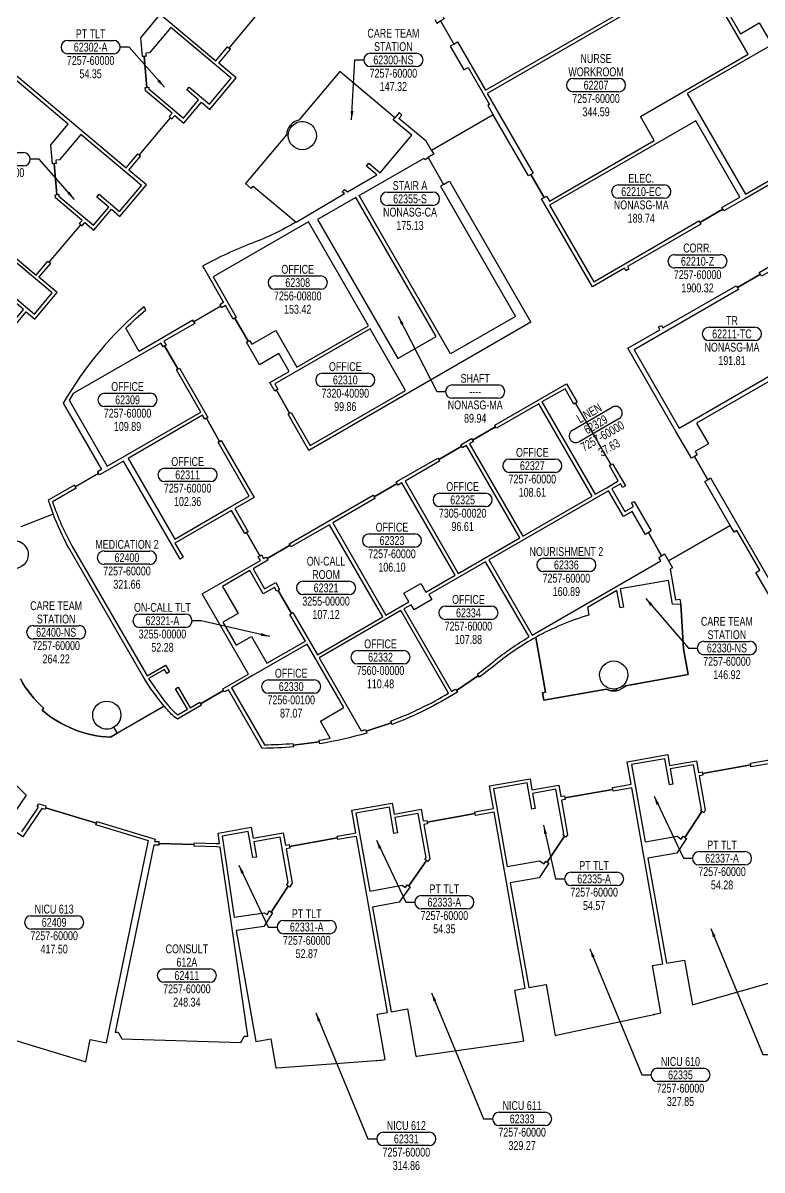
# Model space of a CAD drawing. Extents: x -1905 to 1744, y 4774 to 7421.
# Drawn here: x -1301 to -302, y 4774 to 6325 of the extents above; entities that cross this region are included whole.
import ezdxf
from ezdxf.enums import TextEntityAlignment as Align

# ---------------------------------------------------------------- set-up
doc = ezdxf.new("R2010")
doc.units = 0
doc.header["$LTSCALE"] = 48
doc.header["$MEASUREMENT"] = 0
doc.layers.get('0').update_dxf_attribs({"linetype": 'CONTINUOUS'})
for name, color, linetype in [('AREA', 3, 'CONTINUOUS'), ('AREA2', 1, 'CONTINUOUS'), ('COSTC', 6, 'CONTINUOUS'), ('PLINE2', 5, 'CONTINUOUS'), ('ROOMNA', 4, 'CONTINUOUS'), ('ROOMNO', 4, 'CONTINUOUS'), ('ROOMOV', 4, 'CONTINUOUS')]:
    doc.layers.add(name, color=color, linetype=linetype)
doc.dimstyles.get("Standard").update_dxf_attribs({"dimtxt": 0.18, "dimasz": 12, "dimexe": 0.18, "dimexo": 0.0625, "dimgap": 0.09, "dimtad": 0, "dimtih": 1, "dimtoh": 1, "dimdec": 4, "dimzin": 0, "dimtxsty": 'STANDARD', "dimcen": 0.09, "dimazin": 3, "dimtfac": 1, "dimtdec": 4, "dimtofl": 0, "dimtmove": 0, "dimatfit": 3, "dimtolj": 1, "dimtzin": 0})

# ---------------------------------------------------------------- blocks, each defined once
blk = doc.blocks.new('ROOM')
at = {"layer": 'ROOMOV'}
for p, q in [((-31, 9), (31, 9)), ((31, -9), (-31, -9))]:
    blk.add_line(p, q, dxfattribs=at)
for centre, start, end in [((-31, 0), 90, 270), ((31, 0), 270, 90)]:
    blk.add_arc(centre, 9.04, start, end, dxfattribs=at)
at = {"width": 0.75, "flags": 1}
for tag, p in [('FLTYPE', (-60, -48)), ('FLFIN', (-60, -36)), ('USER1', (60, -48)), ('ICRA', (60, -36)), ('FLCOND', (-60, -60)), ('USER2', (60, -60)), ('WLFIN', (-60, -72)), ('SITE', (-24, -72)), ('UCODE', (24, -72)), ('USER3', (60, -72)), ('WLCOND', (-60, -96)), ('WLTYPE', (-60, -84)), ('BLDG', (-24, -84)), ('FLR', (-24, -96)), ('UDESC', (24, -84)), ('FCODE', (24, -96)), ('USER4', (60, -84)), ('USER5', (60, -96)), ('CLFIN', (-60, -108)), ('COSTCD', (-24, -108)), ('FDESC', (24, -108)), ('USER6', (60, -108)), ('CLTYPE', (-60, -120)), ('DEPTD', (-24, -120)), ('DIVISION', (24, -120)), ('USER7', (60, -120)), ('CLCOND', (-60, -132)), ('RDES', (-24, -132)), ('CONTACT', (24, -132)), ('USER8', (60, -132)), ('CLHT', (-60, -144)), ('BASE', (-60, -156)), ('CHDATE', (-24, -144)), ('CBACK', (-24, -156)), ('PRCONTACT', (24, -156)), ('OCCUP', (24, -144)), ('BLOCK2', (60, -156)), ('BLOCK', (60, -144))]:
    blk.add_attdef(tag, text='', height=6, dxfattribs=at).set_placement(p, align=Align.MIDDLE_CENTER)
at = {"layer": 'AREA', "width": 0.75}
blk.add_attdef('AREA', text='', height=12, dxfattribs=at).set_placement((0, -36), align=Align.MIDDLE_CENTER)
at = {"layer": 'AREA2', "width": 0.75}
blk.add_attdef('AREA2', text='', height=12, dxfattribs=at).set_placement((0, -36), align=Align.MIDDLE_CENTER)
at = {"layer": 'COSTC', "width": 0.75}
blk.add_attdef('COSTC', text='', height=12, dxfattribs=at).set_placement((0, -18), align=Align.MIDDLE_CENTER)
at = {"layer": 'ROOMNA', "width": 0.75}
for tag, p in [('RMNAA', (0, 54)), ('RMNAB', (0, 36)), ('RMNAC', (0, 18))]:
    blk.add_attdef(tag, text='', height=12, dxfattribs=at).set_placement(p, align=Align.MIDDLE_CENTER)
at = {"layer": 'ROOMNO', "width": 0.75}
blk.add_attdef('RMNU', text='', height=12, dxfattribs=at).set_placement((0, 0), align=Align.MIDDLE_CENTER)

msp = doc.modelspace()

# ---------------------------------------------------------------- linework, layer by layer
at = {"layer": 'PLINE2', "color": 6}
for points in [[(-117.5, 6588.5), (-303.7, 6481), (-287.2, 6452.4), (-381.6, 6397.9), (-330.9, 6310.1), (-305.6, 6324.8), (-290.9, 6299.4)], [(-1225, 6428.9), (-1039.9, 6273.6), (-1024.1, 6292.4), (-1022.2, 6290.8), (-979.8, 6341.4)], [(-1322.8, 5902.3), (-1296.2, 5934.1), (-1284.7, 5924.5), (-1254.6, 5960.3), (-1279.1, 5980.9), (-1263.3, 5999.7), (-1265.2, 6001.3), (-1222.7, 6051.8), (-1220.9, 6050.3), (-1217.1, 6054.8), (-1204.8, 6044.5), (-1181.1, 6072.8), (-1169.6, 6063.1), (-1169.6, 6063.1), (-1133.9, 6105.7), (-1157.6, 6125.7), (-1141.8, 6144.5), (-1143.7, 6146.1), (-1101.2, 6196.6), (-1099.4, 6195.1), (-1095.6, 6199.6), (-1083.3, 6189.3), (-1059.6, 6217.5), (-1048.1, 6207.9), (-1012.4, 6250.5), (-1036.1, 6270.4), (-1020.3, 6289.3), (-1022.2, 6290.8), (-979.8, 6341.4)], [(-1390.9, 6339.7), (-1337.4, 6294.9), (-1346.5, 6284.1), (-1161.4, 6128.8), (-1145.5, 6147.6), (-1143.7, 6146.1), (-1101.2, 6196.6), (-1103.1, 6198.2), (-1099.3, 6202.7), (-1135.3, 6232.9), (-1135.7, 6237.3), (-1133.3, 6237.5), (-1137, 6279.3), (-1139.4, 6279.1), (-1141.6, 6304.5), (-1118, 6332.8)], [(-172.2, 6175.4), (-325.3, 6087), (-353.5, 6070.8), (-354.7, 6072.9), (-385.9, 6054.9), (-384.7, 6052.8), (-483.7, 5995.6), (-481.7, 5992.1), (-483.8, 5990.9), (-485.9, 5989.7), (-487.9, 5993.2), (-531.2, 5968.2), (-599.7, 6086.8), (-596.4, 6088.7), (-614.4, 6119.9), (-617.7, 6118), (-665.3, 6200.5), (-748.4, 6152.5), (-745.4, 6147.3), (-748.9, 6145.3), (-753.2, 6142.8), (-732.2, 6106.4), (-727.9, 6108.9), (-724.4, 6110.9), (-614.3, 5920.2), (-914.2, 5747), (-942.4, 5796), (-940.3, 5797.2), (-958.3, 5828.4), (-960.4, 5827.2), (-967.1, 5838.6), (-941.1, 5853.6), (-955, 5877.8), (-981, 5862.8), (-998.6, 5893.3), (-996.5, 5894.5), (-1014.5, 5925.7), (-1016.6, 5924.5), (-1027.1, 5942.6), (-1032.3, 5939.6), (-1033.5, 5941.7), (-1069.8, 5920.7), (-1068.6, 5918.6), (-1110.2, 5894.6), (-1107.2, 5889.4), (-1109.3, 5888.1), (-1091.3, 5857), (-1089.2, 5858.2), (-1050.8, 5791.6), (-1052.9, 5790.4), (-1034.9, 5759.2), (-1032.8, 5760.4), (-988.3, 5683.5), (-1014.5, 5668.3), (-996.5, 5637.1), (-998.7, 5635.9), (-980.7, 5604.7), (-978.5, 5606), (-975.5, 5600.8), (-972.1, 5602.8), (-970.9, 5600.7), (-939.7, 5618.7), (-940.9, 5620.8), (-827.4, 5686.3), (-826.2, 5684.2), (-795, 5702.2), (-796.2, 5704.3), (-740.1, 5736.7), (-738.8, 5734.6), (-707.7, 5752.6), (-708.9, 5754.7), (-694.3, 5763.2), (-693.1, 5761), (-661.9, 5779), (-663.1, 5781.2), (-566.3, 5837), (-551.9, 5812), (-554, 5810.8), (-506, 5727.7), (-503.9, 5728.9), (-486.6, 5698.9), (-490.3, 5696.8), (-493.1, 5701.8), (-505, 5694.9), (-487.3, 5664.2), (-475.4, 5671.1), (-478.3, 5676), (-474.6, 5678.1), (-451.5, 5638.2), (-455.5, 5635.9), (-437.5, 5604.7), (-433.5, 5607), (-428.1, 5597.7), (-345, 5645.7), (-379.3, 5705.1), (-375.3, 5707.4), (-393.3, 5738.6), (-397.3, 5736.3), (-402.3, 5745), (-418.3, 5772.7), (-483.2, 5885), (-439.9, 5910), (-441.9, 5913.5), (-439.8, 5914.7), (-439.8, 5914.7), (-437.7, 5915.9), (-435.7, 5912.5), (-336.7, 5969.6), (-335.1, 5967), (-304, 5985), (-305.5, 5987.6), (-277.3, 6003.9)], [(-1302.1, 5231.6), (-1279.9, 5264.6), (-1281.6, 5265.8), (-1279.2, 5269.3), (-1269.7, 5266.4), (-1270.4, 5264.1), (-1201.5, 5243.2), (-1200.8, 5245.5), (-1160.6, 5233.4), (-1160.6, 5233.4), (-1122.1, 5221.7), (-1122.8, 5218.3), (-1117.1, 5218.2), (-1117.2, 5215.7), (-1069.2, 5214.3), (-1069.1, 5216.7), (-1039.1, 5215.8), (-1039.1, 5215.8), (-1034.9, 5215.7), (-1036.9, 5229.8), (-992.2, 5237.7), (-989.6, 5222.9), (-949, 5230.1), (-946, 5213.3), (-941.1, 5214.2), (-940.7, 5211.8), (-875.7, 5223.3), (-876.1, 5225.7), (-860.3, 5228.5), (-851, 5230.1), (-856.4, 5260.6), (-801.6, 5270.3), (-799, 5255.5), (-762.7, 5261.9), (-759.9, 5246.2), (-754.9, 5247), (-754.5, 5244.6), (-689.5, 5256.1), (-689.9, 5258.5), (-664.8, 5262.9), (-670.2, 5293.5), (-615.4, 5303.1), (-612.8, 5288.3), (-576.5, 5294.7), (-573.7, 5279), (-568.8, 5279.9), (-568.4, 5277.5), (-503.4, 5288.9), (-503.8, 5291.3), (-488, 5294.1), (-478.7, 5295.8), (-484.1, 5326.3), (-429.3, 5335.9), (-426.7, 5321.2), (-390.4, 5327.6), (-387.6, 5311.8), (-382.6, 5312.7), (-382.2, 5310.3), (-317.2, 5321.8), (-317.6, 5324.2), (-291.6, 5328.7)], [(-1311.3, 5296.1), (-1296.6, 5281.1), (-1321.3, 5244.6)], [(-1360, 4964.3), (-1217, 4920.9), (-1216, 4920.7), (-1209.8, 4950.8), (-1187.8, 4946.2), (-1132, 5215.2), (-1132, 5215.2), (-1131.2, 5219.3), (-1162, 5228.7), (-1202.2, 5240.9), (-1201.5, 5243.2), (-1270.4, 5264.1), (-1271.1, 5261.8), (-1275.1, 5263), (-1300.8, 5224.9), (-1324, 5240.5)]]:
    msp.add_lwpolyline(points, dxfattribs=at)
for points in [[(-462.6, 6528.6), (-481.4, 6517.7), (-488.9, 6530.9), (-493.3, 6528.4), (-494.5, 6530.5), (-525.7, 6512.5), (-524.4, 6510.4), (-579.7, 6478.5, 0.002672), (-584.1, 6475.9), (-566.9, 6446.1), (-595.6, 6429.5), (-612.1, 6458, 0.091968), (-734.3, 6335.2), (-731.5, 6330.2), (-736.4, 6327.4), (-718.4, 6296.2), (-713.5, 6299), (-675.8, 6233.7), (-388.2, 6399.7)], [(-1239.5, 6188), (-1349.6, 6280.4), (-1365, 6262), (-1387.5, 6280.9), (-1387.5, 6280.8), (-1418.4, 6306.8), (-1419.2, 6305.8), (-1502.8, 6199, 0.000835), (-1508.3, 6191.5), (-1458.9, 6150.1), (-1467.9, 6139.3), (-1282.9, 5984), (-1267, 6002.8), (-1265.2, 6001.3), (-1222.7, 6051.8), (-1224.6, 6053.4), (-1220.8, 6057.9), (-1256.8, 6088.2), (-1257.2, 6092.5), (-1254.8, 6092.7), (-1258.5, 6134.5), (-1260.9, 6134.3), (-1263.1, 6159.8)], [(-800.3, 6193.7), (-798, 6196.6), (-872.5, 6259.2), (-927.7, 6193.4, 0.160255), (-939.3, 6186.6), (-937.4, 6185, -0.692109), (-904.2, 6172.4, -1), (-942.2, 6172.4, -0.181957), (-937.4, 6185), (-939.3, 6186.6, 0.171122), (-944.6, 6173.3), (-999.8, 6107.5), (-992.1, 6101.1), (-989.6, 6104.2), (-931.7, 6055.6), (-866.3, 6094), (-869.3, 6096.6), (-866.2, 6099.5), (-862.3, 6096.3), (-822.4, 6119.3), (-836.6, 6131.2), (-833.5, 6135), (-817.9, 6121.9), (-775.1, 6172.9)], [(-1093.4, 5855.7), (-1091.3, 5857), (-1109.3, 5888.1), (-1111.4, 5886.9), (-1114.4, 5892.1), (-1232.9, 5823.7, 0.005194), (-1238.3, 5814.9), (-1186.8, 5725.6), (-1060.4, 5798.6)], [(-198.4, 5857.5), (-246.9, 5829.5), (-262.9, 5857.2), (-390.2, 5783.7), (-374.2, 5756), (-392, 5745.7), (-389.3, 5740.9), (-393.3, 5738.6), (-375.3, 5707.4), (-371.3, 5709.7), (-265.1, 5525.7, 0.066204), (-108.9, 5562.4), (-127.9, 5595.4), (-67.3, 5630.4)], [(-979.8, 5598.3), (-982.8, 5603.5), (-980.7, 5604.7), (-998.7, 5635.9), (-1000.8, 5634.7), (-1018.8, 5665.9), (-1095.3, 5621.7), (-1084.3, 5602.6), (-1088.5, 5600.2), (-1165, 5732.6), (-1197.5, 5713.8), (-1198.8, 5715.9), (-1229.9, 5697.9), (-1228.7, 5695.8), (-1260.8, 5677.3, 0.042074), (-1234.5, 5617.8), (-1133.1, 5442.2), (-1133.1, 5442.2), (-1108, 5456.7), (-1102.9, 5447.8), (-1106.5, 5445.6), (-1109.6, 5450.9), (-1130.9, 5438.6, 0.046713), (-1096.9, 5394, 0.009371), (-1091.6, 5389.6), (-1078.5, 5397.1), (-1094.5, 5424.9), (-1090.9, 5427), (-1074.8, 5399.2), (-1061.8, 5406.7), (-1060.6, 5404.6), (-1029.5, 5422.6), (-1030.7, 5424.7), (-996, 5444.7), (-1058.5, 5552.9)], [(-675.4, 5596.5), (-752, 5552.3), (-748, 5545.4), (-772.2, 5531.4), (-776.2, 5538.3), (-785.8, 5532.8), (-721.4, 5421.3, 0.003034), (-716.3, 5424.5), (-714.9, 5422.5), (-685.1, 5442.6), (-686.5, 5444.7, 0.012682), (-664.9, 5461.4, -0.040286), (-616.7, 5494.9)], [(-411.6, 5538.8), (-422.7, 5539.2), (-428.4, 5571.3), (-493.4, 5559.9), (-489, 5535), (-493.8, 5534.2), (-498, 5557.7), (-537.9, 5534.7), (-536.1, 5524.4, 0.0541), (-607.7, 5494.3), (-594.6, 5420.1), (-598.5, 5419.4), (-596.8, 5409.5), (-512.2, 5424.4, 0.164286), (-498.8, 5422.2), (-499.2, 5424.7, -0.462742), (-521.3, 5443.4, -1), (-483.3, 5443.4, -0.367295), (-499.2, 5424.7), (-498.8, 5422.2, 0.170315), (-486.4, 5429), (-401.8, 5443.9), (-408, 5478.9)], [(-790, 5530.4), (-900.4, 5466.6), (-843.5, 5368, 0.003034), (-837.7, 5369.7), (-836.9, 5367.4), (-802.8, 5378.8), (-803.6, 5381.2, 0.043872), (-725.6, 5418.8)], [(-916.6, 5485), (-989.4, 5443), (-1018.8, 5426), (-974.5, 5349.2, 0.019521), (-935.9, 5351), (-935.6, 5348.6), (-899.9, 5353), (-900.2, 5355.4, 0.007561), (-885.5, 5358), (-898.8, 5381.1), (-867.2, 5399.3)], [(-477.8, 5291), (-487.2, 5289.3), (-502.9, 5286.5), (-503.4, 5288.9), (-568.4, 5277.5), (-567.9, 5275.1), (-572.9, 5274.2), (-564.7, 5227.5), (-566.8, 5224.2), (-568.9, 5225.5), (-592.1, 5190.5), (-590, 5189.2), (-603, 5169.5), (-642.2, 5162.6), (-617.2, 5021), (-593.6, 5025.2), (-581.8, 4958.4), (-581.5, 4956.3, 0.000045), (-581, 4956.4), (-581, 4956.6), (-580.3, 4956.8), (-448.2, 4984.7), (-448.2, 4984.7), (-447.6, 4984.9), (-447.6, 4984.7, 0.00006), (-446.9, 4984.8), (-447, 4985, 0.000778), (-438.5, 4987), (-449.7, 5050.6), (-435.9, 5053)], [(-664, 5258.1), (-689.1, 5253.7), (-689.5, 5256.1), (-754.5, 5244.6), (-754.1, 5242.2), (-759, 5241.4), (-750.9, 5195.1), (-753.4, 5191.5), (-755.4, 5192.9), (-779.4, 5158.5), (-777.4, 5157.1), (-792.1, 5136.2), (-828.3, 5129.8), (-803.3, 4988.2), (-780.9, 4992.2), (-769.6, 4928.1, 0.000001), (-769.5, 4928.1), (-769.5, 4928.1), (-769.5, 4928.1), (-769.5, 4927.9, 0.000049), (-769, 4928), (-769, 4928.2), (-768.3, 4928.3), (-768.3, 4928.3), (-634.6, 4947.2), (-634.6, 4947.2), (-634, 4947.3), (-634, 4947.1, 0.000057), (-633.4, 4947.2), (-633.4, 4947.4, 0.000874), (-623.8, 4949), (-635.9, 5017.7), (-622, 5020.2)], [(-850.1, 5225.3), (-859.5, 5223.7), (-875.2, 5220.9), (-875.7, 5223.3), (-940.7, 5211.8), (-940.2, 5209.4), (-945.2, 5208.5), (-937, 5161.9), (-940.3, 5156.9), (-942.3, 5158.2), (-965.4, 5123.1), (-963.4, 5121.8), (-975.3, 5103.7), (-975.3, 5103.7), (-1012.4, 5098.3), (-985.9, 4947.9), (-965.7, 4951.5), (-958.8, 4912.6), (-957.8, 4912.7), (-957.8, 4912.7), (-823.3, 4922.4), (-823.3, 4922.4), (-822.5, 4922.5), (-822.5, 4922.3, 0.000057), (-821.9, 4922.3), (-821.9, 4922.5, 0.000962), (-811.2, 4923.6), (-822, 4984.9), (-808.2, 4987.4)]]:
    msp.add_lwpolyline(points, format="xyb", close=True, dxfattribs=at)
for points in [[(-320.5, 6282.4), (-385.8, 6395.5), (-673.3, 6229.5), (-611.1, 6121.8), (-614.4, 6119.9), (-596.4, 6088.7), (-593.1, 6090.6), (-589.3, 6084), (-447.6, 6165.8), (-466.3, 6198.2)], [(-206.3, 6342.6), (-402.9, 6229.1), (-324.4, 6093.2), (-174.6, 6179.7), (-173.4, 6177.6), (-131.8, 6201.6), (-133, 6203.7), (-127.8, 6206.7)], [(-1101.1, 6318.6), (-1129.9, 6284.3), (-1134.9, 6283.9), (-1134.5, 6279.5), (-1137, 6279.3), (-1133.3, 6237.5), (-1130.8, 6237.7), (-1130.6, 6235.4), (-1083.9, 6196.2), (-1063.4, 6220.7), (-1079.4, 6234.2), (-1076.3, 6237.9), (-1048.7, 6214.8), (-1019.2, 6249.9)], [(-391.5, 6192.4), (-589, 6078.4), (-529.4, 5975), (-387.2, 6057.1), (-385.9, 6054.9), (-354.7, 6072.9), (-356, 6075.1), (-331.8, 6089.1)], [(-1222.6, 6173.8), (-1251.4, 6139.5), (-1256.4, 6139.1), (-1256, 6134.7), (-1258.5, 6134.5), (-1254.8, 6092.7), (-1252.3, 6092.9), (-1252.1, 6090.6), (-1205.4, 6051.4), (-1184.9, 6075.9), (-1200.9, 6089.4), (-1197.8, 6093.1), (-1170.2, 6070), (-1140.7, 6105.1)], [(-846.3, 6091.4), (-758.6, 6142), (-757.6, 6140.3), (-753.2, 6142.8), (-732.2, 6106.4), (-736.6, 6103.9), (-635.1, 5928.1), (-722.8, 5877.5)], [(-850.8, 6088.8), (-902.5, 6058.9), (-794.2, 5871.2), (-742.4, 5901.1)], [(-914.9, 6055.8), (-1043.8, 5981.4), (-1012.4, 5926.9), (-1014.5, 5925.7), (-996.5, 5894.5), (-994.4, 5895.7), (-991.3, 5890.4), (-959.2, 5909), (-930.7, 5859.6), (-833.9, 5915.5)], [(-1346.2, 6030.8), (-1372.6, 5999.4), (-1378.3, 5998.3), (-1377.3, 5993.4), (-1379.7, 5992.9), (-1371.8, 5951.7), (-1369.4, 5952.1), (-1368.4, 5947), (-1323.4, 5909.2), (-1299.9, 5937.2), (-1316, 5950.7), (-1312.8, 5954.5), (-1285.3, 5931.3), (-1261.5, 5959.7)], [(-279.5, 5995.5), (-302.4, 5982.3), (-304, 5985), (-335.1, 5967), (-333.6, 5964.3), (-474.8, 5882.8), (-413.8, 5777.1), (-218.5, 5889.9)], [(-831.5, 5911.3), (-960.4, 5836.8), (-956.2, 5829.6), (-958.3, 5828.4), (-940.3, 5797.2), (-938.2, 5798.4), (-912.4, 5753.7), (-783.5, 5828.1)], [(-554, 5810.8), (-556.1, 5809.6), (-568.1, 5830.4), (-599.3, 5812.4), (-527.3, 5687.7), (-511.8, 5696.6), (-496.1, 5705.7), (-508.1, 5726.4), (-506, 5727.7)], [(-603.5, 5809.9), (-660.7, 5776.9), (-661.9, 5779), (-693.1, 5761), (-691.8, 5758.9), (-697, 5755.9), (-625, 5631.2), (-531.5, 5685.2)], [(-1037, 5758), (-1034.9, 5759.2), (-1052.9, 5790.4), (-1055, 5789.2), (-1058, 5794.4), (-1158.7, 5736.2), (-1095.7, 5627.1), (-1018.7, 5671.5), (-995, 5685.2)], [(-701.3, 5753.5), (-706.5, 5750.5), (-707.7, 5752.6), (-738.8, 5734.6), (-737.6, 5732.5), (-784.4, 5705.5), (-712.4, 5580.8), (-629.3, 5628.8)], [(-788.6, 5703.1), (-793.8, 5700.1), (-795, 5702.2), (-826.2, 5684.2), (-825, 5682.1), (-882.1, 5649.1), (-810.1, 5524.4), (-779.2, 5542.2), (-786, 5554), (-763.1, 5567.3), (-756.3, 5555.5), (-716.6, 5578.4)], [(-438.7, 5597.6), (-441.5, 5602.4), (-437.5, 5604.7), (-455.5, 5635.9), (-459.5, 5633.5), (-477.3, 5664.3), (-489.1, 5657.5), (-509.3, 5692.4), (-671.1, 5599), (-612.4, 5497.3)], [(-886.4, 5646.6), (-938.5, 5616.5), (-939.7, 5618.7), (-970.9, 5600.7), (-969.6, 5598.5), (-989.8, 5586.9), (-974.2, 5559.9), (-959.2, 5568.5), (-953.8, 5559.1), (-955.9, 5557.8), (-937.9, 5526.7), (-935.8, 5527.9), (-902.8, 5470.8), (-814.4, 5521.9)], [(-937.9, 5526.7), (-955.9, 5557.8), (-958, 5556.6), (-961, 5561.8), (-975.9, 5553.2), (-994, 5584.5), (-1031, 5563.1), (-1010, 5526.7), (-1030.8, 5514.7), (-1012.8, 5483.6), (-992, 5495.6), (-971, 5459.2), (-919.1, 5489.2), (-940, 5525.4)], [(-394.3, 5321.9), (-425.8, 5316.4), (-422.2, 5295.7), (-427, 5294.8), (-433.2, 5330.3), (-478.4, 5322.3), (-460, 5217.8), (-416.6, 5225.4), (-411, 5221.7), (-408.5, 5225.4), (-406.2, 5223.8), (-383, 5258.8), (-384.9, 5260.1), (-383.7, 5261.8)], [(-580.5, 5289.1), (-612, 5283.5), (-608.3, 5262.9), (-613.1, 5262), (-619.4, 5297.5), (-664.6, 5289.5), (-646.1, 5184.6), (-602.7, 5192.3), (-596.5, 5188.2), (-594.1, 5191.9), (-592.1, 5190.5), (-568.9, 5225.5), (-570.9, 5226.9), (-569.8, 5228.6)], [(-766.6, 5256.3), (-798.1, 5250.7), (-794.5, 5230), (-799.3, 5229.2), (-805.5, 5264.6), (-850.7, 5256.7), (-832.1, 5151.4), (-788.1, 5159.2), (-783.9, 5156.3), (-781.4, 5159.9), (-779.4, 5158.5), (-755.4, 5192.9), (-757.4, 5194.3), (-756, 5196.2)], [(-952.9, 5224.4), (-988.8, 5218.1), (-985.1, 5197.4), (-989.9, 5196.6), (-996.2, 5232), (-1031.4, 5225.8), (-1015.5, 5116.3), (-974.7, 5122.2), (-974.7, 5122.2), (-970.7, 5119.6), (-967.5, 5124.5), (-965.4, 5123.1), (-942.3, 5158.2), (-944.4, 5159.5), (-942.1, 5163)], [(-1017.6, 5097.5), (-1034.2, 5210.8), (-1039.3, 5211), (-1039.3, 5211), (-1069.3, 5211.9), (-1069.2, 5214.3), (-1117.2, 5215.7), (-1117.2, 5213.3), (-1123.8, 5213.5), (-1176.2, 4960.8), (-1172.6, 4960.7), (-1172.6, 4960.8), (-1172.2, 4960.8), (-1171.7, 4959.9), (-1167.2, 4951.7), (-1006.5, 4946.9), (-1001.6, 4954.7), (-1001, 4955.6), (-1000.9, 4955.6), (-1000.7, 4955.6), (-1000.7, 4955.5), (-997.1, 4955.4), (-997, 4955.6)]]:
    msp.add_lwpolyline(points, close=True, dxfattribs=at)
for points in [[(-744.1, 6329.3), (-741.4, 6324.5), (-736.4, 6327.4), (-718.4, 6296.2), (-723.4, 6293.3), (-704.8, 6261.2), (-699.1, 6264.5), (-670.1, 6214.3), (-672.5, 6212.9), (-665.3, 6200.5), (-748.4, 6152.5), (-755.6, 6164.9), (-792.6, 6195.5), (-788.8, 6200.1), (-792.2, 6203.6), (-798, 6196.6), (-872.5, 6259.2), (-927.7, 6193.4, 0.160256), (-939.3, 6186.6), (-939.3, 6186.6, 0.171122), (-944.6, 6173.3), (-999.8, 6107.5), (-992.1, 6101.1), (-989.6, 6104.2), (-931.7, 6055.6, -0.043501), (-990.6, 6027.2, 0.037179), (-1057.9, 5996), (-1055.5, 5991.8), (-1029.5, 5946.8), (-1034.7, 5943.8), (-1033.5, 5941.7), (-1069.8, 5920.7), (-1071.1, 5922.8), (-1143.8, 5880.8), (-1161.8, 5912, -0.018646), (-1134.6, 5936.9), (-1137.1, 5941.2, 0.08591), (-1246.5, 5810.6), (-1194.8, 5721), (-1200, 5718), (-1198.8, 5715.9), (-1229.9, 5697.9), (-1231.2, 5700), (-1266.7, 5679.5), (-1259.9, 5660.8), (-1303.6, 5643.7)], [(-1304.2, 5438.1, 0.088862), (-1272.4, 5398.5), (-1274.8, 5395.8, 0.167472), (-1182.4, 5359.4), (-1173.3, 5364.6), (-1178, 5372.8, -0.57735), (-1206.5, 5389.2, -1), (-1168.5, 5389.2, -0.267949), (-1178, 5372.8), (-1173.3, 5364.6), (-1109.8, 5401.3, -0.038738), (-1137.4, 5439.8), (-1238.8, 5615.4, -0.032056), (-1259.9, 5660.8), (-1303.6, 5643.7)], [(-274.4, 5520.2), (-310, 5581.9), (-304.8, 5584.9), (-335.8, 5638.5), (-339.6, 5636.4), (-345, 5645.7), (-428.1, 5597.7), (-422.7, 5588.4), (-426.1, 5586.4), (-418.8, 5545.1), (-412.9, 5546.1), (-411.6, 5538.8), (-408, 5478.9), (-401.8, 5443.9), (-486.4, 5429, -0.344234), (-512.2, 5424.4), (-596.8, 5409.5), (-598.5, 5419.4), (-594.6, 5420.1), (-607.7, 5494.3, 0.045492), (-661.8, 5457.6, -0.012793), (-683.8, 5440.6), (-685.1, 5442.6), (-714.9, 5422.5), (-713.6, 5420.4, -0.049563), (-802, 5376.5), (-802.8, 5378.8), (-836.9, 5367.4), (-836.1, 5365, -0.032622), (-899.6, 5350.6), (-899.9, 5353), (-935.6, 5348.6), (-935.3, 5346.2, -0.021035), (-977.3, 5344.3), (-980.1, 5349.2), (-1023, 5423.5), (-1028.2, 5420.5), (-1029.5, 5422.6), (-1060.6, 5404.6), (-1059.4, 5402.5), (-1087.5, 5386.3), (-1092, 5383.7, -0.014188), (-1100.3, 5390.5, -0.011793), (-1109.8, 5401.3), (-1182.4, 5359.4, -0.167472), (-1274.8, 5395.8), (-1272.4, 5398.5, -0.088862), (-1304.2, 5438.1)], [(-1322.2, 5622.5, -0.57735), (-1293.7, 5606.1, -1), (-1331.7, 5606.1, -0.267949)], [(-290.8, 5323.9), (-303.5, 5321.7), (-314.3, 5319.8), (-316.8, 5319.4), (-317.2, 5321.8), (-382.2, 5310.3), (-381.8, 5307.9), (-386.7, 5307), (-378.6, 5260.6), (-380.7, 5257.3), (-383, 5258.8), (-406.2, 5223.8), (-403.9, 5222.3), (-416.9, 5202.6), (-456.1, 5195.7), (-431.1, 5053.8), (-406.5, 5058.2), (-395.8, 4997.5), (-395.8, 4997.5, 0.000047), (-395.3, 4997.6), (-395.4, 4997.8), (-394.6, 4998), (-264.8, 5034.9)]]:
    msp.add_lwpolyline(points, format="xyb", dxfattribs=at)

# ---------------------------------------------------------------- block references
at = {"layer": 'ROOMNO'}
ref = msp.add_blockref('ROOM', (-1209.3, 6292), dxfattribs=at)
ref.add_attrib('RMNU', '62302-A', dxfattribs={"height": 12, "width": 0.75}).set_placement((-1209.3, 6292), align=Align.MIDDLE_CENTER)
ref.add_attrib('RMNAC', 'PT TLT', dxfattribs={"layer": 'ROOMNA', "height": 12, "width": 0.75}).set_placement((-1209.3, 6310), align=Align.MIDDLE_CENTER)
ref.add_attrib('COSTC', '7257-60000', dxfattribs={"layer": 'COSTC', "height": 12, "width": 0.75}).set_placement((-1209.3, 6274), align=Align.MIDDLE_CENTER)
ref.add_attrib('AREA2', '54.35', dxfattribs={"layer": 'AREA2', "height": 12, "width": 0.75}).set_placement((-1209.3, 6256), align=Align.MIDDLE_CENTER)
ref = msp.add_blockref('ROOM', (-800.1, 6274.7), dxfattribs=at)
ref.add_attrib('RMNU', '62300-NS', dxfattribs={"height": 12, "width": 0.75}).set_placement((-800.1, 6274.7), align=Align.MIDDLE_CENTER)
ref.add_attrib('RMNAB', 'CARE TEAM', dxfattribs={"layer": 'ROOMNA', "height": 12, "width": 0.75}).set_placement((-800.1, 6310.7), align=Align.MIDDLE_CENTER)
ref.add_attrib('RMNAC', 'STATION', dxfattribs={"layer": 'ROOMNA', "height": 12, "width": 0.75}).set_placement((-800.1, 6292.7), align=Align.MIDDLE_CENTER)
ref.add_attrib('COSTC', '7257-60000', dxfattribs={"layer": 'COSTC', "height": 12, "width": 0.75}).set_placement((-800.1, 6256.7), align=Align.MIDDLE_CENTER)
ref.add_attrib('AREA2', '147.32', dxfattribs={"layer": 'AREA2', "height": 12, "width": 0.75}).set_placement((-800.1, 6238.7), align=Align.MIDDLE_CENTER)
ref = msp.add_blockref('ROOM', (-526.2, 6240.6), dxfattribs=at)
ref.add_attrib('RMNU', '62207', dxfattribs={"height": 12, "width": 0.75}).set_placement((-526.2, 6240.6), align=Align.MIDDLE_CENTER)
ref.add_attrib('RMNAB', 'NURSE', dxfattribs={"layer": 'ROOMNA', "height": 12, "width": 0.75}).set_placement((-526.2, 6276.6), align=Align.MIDDLE_CENTER)
ref.add_attrib('RMNAC', 'WORKROOM', dxfattribs={"layer": 'ROOMNA', "height": 12, "width": 0.75}).set_placement((-526.2, 6258.6), align=Align.MIDDLE_CENTER)
ref.add_attrib('COSTC', '7257-60000', dxfattribs={"layer": 'COSTC', "height": 12, "width": 0.75}).set_placement((-526.2, 6222.6), align=Align.MIDDLE_CENTER)
ref.add_attrib('AREA2', '344.59', dxfattribs={"layer": 'AREA2', "height": 12, "width": 0.75}).set_placement((-526.2, 6204.6), align=Align.MIDDLE_CENTER)
ref = msp.add_blockref('ROOM', (-1331, 6140.4), dxfattribs=at)
ref.add_attrib('RMNU', '62304-A', dxfattribs={"height": 12, "width": 0.75}).set_placement((-1331, 6140.4), align=Align.MIDDLE_CENTER)
ref.add_attrib('RMNAC', 'PT TLT', dxfattribs={"layer": 'ROOMNA', "height": 12, "width": 0.75}).set_placement((-1331, 6158.4), align=Align.MIDDLE_CENTER)
ref.add_attrib('COSTC', '7257-60000', dxfattribs={"layer": 'COSTC', "height": 12, "width": 0.75}).set_placement((-1331, 6122.4), align=Align.MIDDLE_CENTER)
ref.add_attrib('AREA2', '54.35', dxfattribs={"layer": 'AREA2', "height": 12, "width": 0.75}).set_placement((-1331, 6104.4), align=Align.MIDDLE_CENTER)
ref = msp.add_blockref('ROOM', (-777.6, 6087), dxfattribs=at)
ref.add_attrib('RMNU', '62355-S', dxfattribs={"height": 12, "width": 0.75}).set_placement((-777.6, 6087), align=Align.MIDDLE_CENTER)
ref.add_attrib('RMNAC', 'STAIR A', dxfattribs={"layer": 'ROOMNA', "height": 12, "width": 0.75}).set_placement((-777.6, 6105), align=Align.MIDDLE_CENTER)
ref.add_attrib('COSTC', 'NONASG-CA', dxfattribs={"layer": 'COSTC', "height": 12, "width": 0.75}).set_placement((-777.6, 6069), align=Align.MIDDLE_CENTER)
ref.add_attrib('AREA2', '175.13', dxfattribs={"layer": 'AREA2', "height": 12, "width": 0.75}).set_placement((-777.6, 6051), align=Align.MIDDLE_CENTER)
ref = msp.add_blockref('ROOM', (-465.1, 6096.7), dxfattribs=at)
ref.add_attrib('RMNU', '62210-EC', dxfattribs={"height": 12, "width": 0.75}).set_placement((-465.1, 6096.7), align=Align.MIDDLE_CENTER)
ref.add_attrib('RMNAC', 'ELEC.', dxfattribs={"layer": 'ROOMNA', "height": 12, "width": 0.75}).set_placement((-465.1, 6114.7), align=Align.MIDDLE_CENTER)
ref.add_attrib('COSTC', 'NONASG-MA', dxfattribs={"layer": 'COSTC', "height": 12, "width": 0.75}).set_placement((-465.1, 6078.7), align=Align.MIDDLE_CENTER)
ref.add_attrib('AREA2', '189.74', dxfattribs={"layer": 'AREA2', "height": 12, "width": 0.75}).set_placement((-465.1, 6060.7), align=Align.MIDDLE_CENTER)
ref = msp.add_blockref('ROOM', (-389, 6002.5), dxfattribs=at)
ref.add_attrib('RMNU', '62210-Z', dxfattribs={"height": 12, "width": 0.75}).set_placement((-389, 6002.5), align=Align.MIDDLE_CENTER)
ref.add_attrib('RMNAC', 'CORR.', dxfattribs={"layer": 'ROOMNA', "height": 12, "width": 0.75}).set_placement((-389, 6020.5), align=Align.MIDDLE_CENTER)
ref.add_attrib('COSTC', '7257-60000', dxfattribs={"layer": 'COSTC', "height": 12, "width": 0.75}).set_placement((-389, 5984.5), align=Align.MIDDLE_CENTER)
ref.add_attrib('AREA2', '1900.32', dxfattribs={"layer": 'AREA2', "height": 12, "width": 0.75}).set_placement((-389, 5966.5), align=Align.MIDDLE_CENTER)
ref = msp.add_blockref('ROOM', (-929.4, 5973.7), dxfattribs=at)
ref.add_attrib('RMNU', '62308', dxfattribs={"height": 12, "width": 0.75}).set_placement((-929.4, 5973.7), align=Align.MIDDLE_CENTER)
ref.add_attrib('RMNAC', 'OFFICE', dxfattribs={"layer": 'ROOMNA', "height": 12, "width": 0.75}).set_placement((-929.4, 5991.7), align=Align.MIDDLE_CENTER)
ref.add_attrib('COSTC', '7256-00800', dxfattribs={"layer": 'COSTC', "height": 12, "width": 0.75}).set_placement((-929.4, 5955.7), align=Align.MIDDLE_CENTER)
ref.add_attrib('AREA2', '153.42', dxfattribs={"layer": 'AREA2', "height": 12, "width": 0.75}).set_placement((-929.4, 5937.7), align=Align.MIDDLE_CENTER)
ref = msp.add_blockref('ROOM', (-342.5, 5904.4), dxfattribs=at)
ref.add_attrib('RMNU', '62211-TC', dxfattribs={"height": 12, "width": 0.75}).set_placement((-342.5, 5904.4), align=Align.MIDDLE_CENTER)
ref.add_attrib('RMNAC', 'TR', dxfattribs={"layer": 'ROOMNA', "height": 12, "width": 0.75}).set_placement((-342.5, 5922.4), align=Align.MIDDLE_CENTER)
ref.add_attrib('COSTC', 'NONASG-MA', dxfattribs={"layer": 'COSTC', "height": 12, "width": 0.75}).set_placement((-342.5, 5886.4), align=Align.MIDDLE_CENTER)
ref.add_attrib('AREA2', '191.81', dxfattribs={"layer": 'AREA2', "height": 12, "width": 0.75}).set_placement((-342.5, 5868.4), align=Align.MIDDLE_CENTER)
ref = msp.add_blockref('ROOM', (-865.1, 5842.2), dxfattribs=at)
ref.add_attrib('RMNU', '62310', dxfattribs={"height": 12, "width": 0.75}).set_placement((-865.1, 5842.2), align=Align.MIDDLE_CENTER)
ref.add_attrib('RMNAC', 'OFFICE', dxfattribs={"layer": 'ROOMNA', "height": 12, "width": 0.75}).set_placement((-865.1, 5860.2), align=Align.MIDDLE_CENTER)
ref.add_attrib('COSTC', '7320-40090', dxfattribs={"layer": 'COSTC', "height": 12, "width": 0.75}).set_placement((-865.1, 5824.2), align=Align.MIDDLE_CENTER)
ref.add_attrib('AREA2', '99.86', dxfattribs={"layer": 'AREA2', "height": 12, "width": 0.75}).set_placement((-865.1, 5806.2), align=Align.MIDDLE_CENTER)
ref = msp.add_blockref('ROOM', (-689.5, 5826.4), dxfattribs=at)
ref.add_attrib('RMNU', '----', dxfattribs={"height": 12, "width": 0.75}).set_placement((-689.5, 5826.4), align=Align.MIDDLE_CENTER)
ref.add_attrib('RMNAC', 'SHAFT', dxfattribs={"layer": 'ROOMNA', "height": 12, "width": 0.75}).set_placement((-689.5, 5844.4), align=Align.MIDDLE_CENTER)
ref.add_attrib('COSTC', 'NONASG-MA', dxfattribs={"layer": 'COSTC', "height": 12, "width": 0.75}).set_placement((-689.5, 5808.4), align=Align.MIDDLE_CENTER)
ref.add_attrib('AREA2', '89.94', dxfattribs={"layer": 'AREA2', "height": 12, "width": 0.75}).set_placement((-689.5, 5790.4), align=Align.MIDDLE_CENTER)
ref = msp.add_blockref('ROOM', (-1159.4, 5815.3), dxfattribs=at)
ref.add_attrib('RMNU', '62309', dxfattribs={"height": 12, "width": 0.75}).set_placement((-1159.4, 5815.3), align=Align.MIDDLE_CENTER)
ref.add_attrib('RMNAC', 'OFFICE', dxfattribs={"layer": 'ROOMNA', "height": 12, "width": 0.75}).set_placement((-1159.4, 5833.3), align=Align.MIDDLE_CENTER)
ref.add_attrib('COSTC', '7257-60000', dxfattribs={"layer": 'COSTC', "height": 12, "width": 0.75}).set_placement((-1159.4, 5797.3), align=Align.MIDDLE_CENTER)
ref.add_attrib('AREA2', '109.89', dxfattribs={"layer": 'AREA2', "height": 12, "width": 0.75}).set_placement((-1159.4, 5779.3), align=Align.MIDDLE_CENTER)
ref = msp.add_blockref('ROOM', (-526.6, 5782), dxfattribs=dict(at, rotation=30))
ref.add_attrib('RMNU', '62329', dxfattribs={"height": 12, "rotation": 30, "width": 0.75}).set_placement((-526.6, 5782), align=Align.MIDDLE_CENTER)
ref.add_attrib('RMNAC', 'LINEN', dxfattribs={"layer": 'ROOMNA', "height": 12, "rotation": 30, "width": 0.75}).set_placement((-535.6, 5797.5), align=Align.MIDDLE_CENTER)
ref.add_attrib('COSTC', '7257-60000', dxfattribs={"layer": 'COSTC', "height": 12, "rotation": 30, "width": 0.75}).set_placement((-517.6, 5766.4), align=Align.MIDDLE_CENTER)
ref.add_attrib('AREA2', '37.63', dxfattribs={"layer": 'AREA2', "height": 12, "rotation": 30, "width": 0.75}).set_placement((-508.6, 5750.8), align=Align.MIDDLE_CENTER)
ref = msp.add_blockref('ROOM', (-1078.2, 5713.9), dxfattribs=at)
ref.add_attrib('RMNU', '62311', dxfattribs={"height": 12, "width": 0.75}).set_placement((-1078.2, 5713.9), align=Align.MIDDLE_CENTER)
ref.add_attrib('RMNAC', 'OFFICE', dxfattribs={"layer": 'ROOMNA', "height": 12, "width": 0.75}).set_placement((-1078.2, 5731.9), align=Align.MIDDLE_CENTER)
ref.add_attrib('COSTC', '7257-60000', dxfattribs={"layer": 'COSTC', "height": 12, "width": 0.75}).set_placement((-1078.2, 5695.9), align=Align.MIDDLE_CENTER)
ref.add_attrib('AREA2', '102.36', dxfattribs={"layer": 'AREA2', "height": 12, "width": 0.75}).set_placement((-1078.2, 5677.9), align=Align.MIDDLE_CENTER)
ref = msp.add_blockref('ROOM', (-612.3, 5726.3), dxfattribs=at)
ref.add_attrib('RMNU', '62327', dxfattribs={"height": 12, "width": 0.75}).set_placement((-612.3, 5726.3), align=Align.MIDDLE_CENTER)
ref.add_attrib('RMNAC', 'OFFICE', dxfattribs={"layer": 'ROOMNA', "height": 12, "width": 0.75}).set_placement((-612.3, 5744.3), align=Align.MIDDLE_CENTER)
ref.add_attrib('COSTC', '7257-60000', dxfattribs={"layer": 'COSTC', "height": 12, "width": 0.75}).set_placement((-612.3, 5708.3), align=Align.MIDDLE_CENTER)
ref.add_attrib('AREA2', '108.61', dxfattribs={"layer": 'AREA2', "height": 12, "width": 0.75}).set_placement((-612.3, 5690.3), align=Align.MIDDLE_CENTER)
ref = msp.add_blockref('ROOM', (-706.5, 5680.1), dxfattribs=at)
ref.add_attrib('RMNU', '62325', dxfattribs={"height": 12, "width": 0.75}).set_placement((-706.5, 5680.1), align=Align.MIDDLE_CENTER)
ref.add_attrib('RMNAC', 'OFFICE', dxfattribs={"layer": 'ROOMNA', "height": 12, "width": 0.75}).set_placement((-706.5, 5698.1), align=Align.MIDDLE_CENTER)
ref.add_attrib('COSTC', '7305-00020', dxfattribs={"layer": 'COSTC', "height": 12, "width": 0.75}).set_placement((-706.5, 5662.1), align=Align.MIDDLE_CENTER)
ref.add_attrib('AREA2', '96.61', dxfattribs={"layer": 'AREA2', "height": 12, "width": 0.75}).set_placement((-706.5, 5644.1), align=Align.MIDDLE_CENTER)
ref = msp.add_blockref('ROOM', (-802, 5625.2), dxfattribs=at)
ref.add_attrib('RMNU', '62323', dxfattribs={"height": 12, "width": 0.75}).set_placement((-802, 5625.2), align=Align.MIDDLE_CENTER)
ref.add_attrib('RMNAC', 'OFFICE', dxfattribs={"layer": 'ROOMNA', "height": 12, "width": 0.75}).set_placement((-802, 5643.2), align=Align.MIDDLE_CENTER)
ref.add_attrib('COSTC', '7257-60000', dxfattribs={"layer": 'COSTC', "height": 12, "width": 0.75}).set_placement((-802, 5607.2), align=Align.MIDDLE_CENTER)
ref.add_attrib('AREA2', '106.10', dxfattribs={"layer": 'AREA2', "height": 12, "width": 0.75}).set_placement((-802, 5589.2), align=Align.MIDDLE_CENTER)
ref = msp.add_blockref('ROOM', (-1160.2, 5602), dxfattribs=at)
ref.add_attrib('RMNU', '62400', dxfattribs={"height": 12, "width": 0.75}).set_placement((-1160.2, 5602), align=Align.MIDDLE_CENTER)
ref.add_attrib('RMNAC', 'MEDICATION 2', dxfattribs={"layer": 'ROOMNA', "height": 12, "width": 0.75}).set_placement((-1160.2, 5620), align=Align.MIDDLE_CENTER)
ref.add_attrib('COSTC', '7257-60000', dxfattribs={"layer": 'COSTC', "height": 12, "width": 0.75}).set_placement((-1160.2, 5584), align=Align.MIDDLE_CENTER)
ref.add_attrib('AREA2', '321.66', dxfattribs={"layer": 'AREA2', "height": 12, "width": 0.75}).set_placement((-1160.2, 5566), align=Align.MIDDLE_CENTER)
ref = msp.add_blockref('ROOM', (-566.3, 5592.2), dxfattribs=at)
ref.add_attrib('RMNU', '62336', dxfattribs={"height": 12, "width": 0.75}).set_placement((-566.3, 5592.2), align=Align.MIDDLE_CENTER)
ref.add_attrib('RMNAC', 'NOURISHMENT 2', dxfattribs={"layer": 'ROOMNA', "height": 12, "width": 0.75}).set_placement((-566.3, 5610.2), align=Align.MIDDLE_CENTER)
ref.add_attrib('COSTC', '7257-60000', dxfattribs={"layer": 'COSTC', "height": 12, "width": 0.75}).set_placement((-566.3, 5574.2), align=Align.MIDDLE_CENTER)
ref.add_attrib('AREA2', '160.89', dxfattribs={"layer": 'AREA2', "height": 12, "width": 0.75}).set_placement((-566.3, 5556.2), align=Align.MIDDLE_CENTER)
ref = msp.add_blockref('ROOM', (-891.1, 5561.2), dxfattribs=at)
ref.add_attrib('RMNU', '62321', dxfattribs={"height": 12, "width": 0.75}).set_placement((-891.1, 5561.2), align=Align.MIDDLE_CENTER)
ref.add_attrib('RMNAB', 'ON-CALL', dxfattribs={"layer": 'ROOMNA', "height": 12, "width": 0.75}).set_placement((-891.1, 5597.2), align=Align.MIDDLE_CENTER)
ref.add_attrib('RMNAC', 'ROOM', dxfattribs={"layer": 'ROOMNA', "height": 12, "width": 0.75}).set_placement((-891.1, 5579.2), align=Align.MIDDLE_CENTER)
ref.add_attrib('COSTC', '3255-00000', dxfattribs={"layer": 'COSTC', "height": 12, "width": 0.75}).set_placement((-891.1, 5543.2), align=Align.MIDDLE_CENTER)
ref.add_attrib('AREA2', '107.12', dxfattribs={"layer": 'AREA2', "height": 12, "width": 0.75}).set_placement((-891.1, 5525.2), align=Align.MIDDLE_CENTER)
ref = msp.add_blockref('ROOM', (-698.7, 5527.5), dxfattribs=at)
ref.add_attrib('RMNU', '62334', dxfattribs={"height": 12, "width": 0.75}).set_placement((-698.7, 5527.5), align=Align.MIDDLE_CENTER)
ref.add_attrib('RMNAC', 'OFFICE', dxfattribs={"layer": 'ROOMNA', "height": 12, "width": 0.75}).set_placement((-698.7, 5545.5), align=Align.MIDDLE_CENTER)
ref.add_attrib('COSTC', '7257-60000', dxfattribs={"layer": 'COSTC', "height": 12, "width": 0.75}).set_placement((-698.7, 5509.5), align=Align.MIDDLE_CENTER)
ref.add_attrib('AREA2', '107.88', dxfattribs={"layer": 'AREA2', "height": 12, "width": 0.75}).set_placement((-698.7, 5491.5), align=Align.MIDDLE_CENTER)
ref = msp.add_blockref('ROOM', (-1255.9, 5501.1), dxfattribs=at)
ref.add_attrib('RMNU', '62400-NS', dxfattribs={"height": 12, "width": 0.75}).set_placement((-1255.9, 5501.1), align=Align.MIDDLE_CENTER)
ref.add_attrib('RMNAB', 'CARE TEAM', dxfattribs={"layer": 'ROOMNA', "height": 12, "width": 0.75}).set_placement((-1255.9, 5537.1), align=Align.MIDDLE_CENTER)
ref.add_attrib('RMNAC', 'STATION', dxfattribs={"layer": 'ROOMNA', "height": 12, "width": 0.75}).set_placement((-1255.9, 5519.1), align=Align.MIDDLE_CENTER)
ref.add_attrib('COSTC', '7257-60000', dxfattribs={"layer": 'COSTC', "height": 12, "width": 0.75}).set_placement((-1255.9, 5483.1), align=Align.MIDDLE_CENTER)
ref.add_attrib('AREA2', '264.22', dxfattribs={"layer": 'AREA2', "height": 12, "width": 0.75}).set_placement((-1255.9, 5465.1), align=Align.MIDDLE_CENTER)
ref = msp.add_blockref('ROOM', (-1112.2, 5516.8), dxfattribs=at)
ref.add_attrib('RMNU', '62321-A', dxfattribs={"height": 12, "width": 0.75}).set_placement((-1112.2, 5516.8), align=Align.MIDDLE_CENTER)
ref.add_attrib('RMNAC', 'ON-CALL TLT', dxfattribs={"layer": 'ROOMNA', "height": 12, "width": 0.75}).set_placement((-1112.2, 5534.8), align=Align.MIDDLE_CENTER)
ref.add_attrib('COSTC', '3255-00000', dxfattribs={"layer": 'COSTC', "height": 12, "width": 0.75}).set_placement((-1112.2, 5498.8), align=Align.MIDDLE_CENTER)
ref.add_attrib('AREA2', '52.28', dxfattribs={"layer": 'AREA2', "height": 12, "width": 0.75}).set_placement((-1112.2, 5480.8), align=Align.MIDDLE_CENTER)
ref = msp.add_blockref('ROOM', (-349.3, 5479.9), dxfattribs=at)
ref.add_attrib('RMNU', '62330-NS', dxfattribs={"height": 12, "width": 0.75}).set_placement((-349.3, 5479.9), align=Align.MIDDLE_CENTER)
ref.add_attrib('RMNAB', 'CARE TEAM', dxfattribs={"layer": 'ROOMNA', "height": 12, "width": 0.75}).set_placement((-349.3, 5515.9), align=Align.MIDDLE_CENTER)
ref.add_attrib('RMNAC', 'STATION', dxfattribs={"layer": 'ROOMNA', "height": 12, "width": 0.75}).set_placement((-349.3, 5497.9), align=Align.MIDDLE_CENTER)
ref.add_attrib('COSTC', '7257-60000', dxfattribs={"layer": 'COSTC', "height": 12, "width": 0.75}).set_placement((-349.3, 5461.9), align=Align.MIDDLE_CENTER)
ref.add_attrib('AREA2', '146.92', dxfattribs={"layer": 'AREA2', "height": 12, "width": 0.75}).set_placement((-349.3, 5443.9), align=Align.MIDDLE_CENTER)
ref = msp.add_blockref('ROOM', (-817.5, 5467.5), dxfattribs=at)
ref.add_attrib('RMNU', '62332', dxfattribs={"height": 12, "width": 0.75}).set_placement((-817.5, 5467.5), align=Align.MIDDLE_CENTER)
ref.add_attrib('RMNAC', 'OFFICE', dxfattribs={"layer": 'ROOMNA', "height": 12, "width": 0.75}).set_placement((-817.5, 5485.5), align=Align.MIDDLE_CENTER)
ref.add_attrib('COSTC', '7560-00000', dxfattribs={"layer": 'COSTC', "height": 12, "width": 0.75}).set_placement((-817.5, 5449.5), align=Align.MIDDLE_CENTER)
ref.add_attrib('AREA2', '110.48', dxfattribs={"layer": 'AREA2', "height": 12, "width": 0.75}).set_placement((-817.5, 5431.5), align=Align.MIDDLE_CENTER)
ref = msp.add_blockref('ROOM', (-938.2, 5427.8), dxfattribs=at)
ref.add_attrib('RMNU', '62330', dxfattribs={"height": 12, "width": 0.75}).set_placement((-938.2, 5427.8), align=Align.MIDDLE_CENTER)
ref.add_attrib('RMNAC', 'OFFICE', dxfattribs={"layer": 'ROOMNA', "height": 12, "width": 0.75}).set_placement((-938.2, 5445.8), align=Align.MIDDLE_CENTER)
ref.add_attrib('COSTC', '7256-00100', dxfattribs={"layer": 'COSTC', "height": 12, "width": 0.75}).set_placement((-938.2, 5409.8), align=Align.MIDDLE_CENTER)
ref.add_attrib('AREA2', '87.07', dxfattribs={"layer": 'AREA2', "height": 12, "width": 0.75}).set_placement((-938.2, 5391.8), align=Align.MIDDLE_CENTER)
ref = msp.add_blockref('ROOM', (-355.9, 5195.7), dxfattribs=at)
ref.add_attrib('RMNU', '62337-A', dxfattribs={"height": 12, "width": 0.75}).set_placement((-355.9, 5195.7), align=Align.MIDDLE_CENTER)
ref.add_attrib('RMNAC', 'PT TLT', dxfattribs={"layer": 'ROOMNA', "height": 12, "width": 0.75}).set_placement((-355.9, 5213.7), align=Align.MIDDLE_CENTER)
ref.add_attrib('COSTC', '7257-60000', dxfattribs={"layer": 'COSTC', "height": 12, "width": 0.75}).set_placement((-355.9, 5177.7), align=Align.MIDDLE_CENTER)
ref.add_attrib('AREA2', '54.28', dxfattribs={"layer": 'AREA2', "height": 12, "width": 0.75}).set_placement((-355.9, 5159.7), align=Align.MIDDLE_CENTER)
ref = msp.add_blockref('ROOM', (-528.8, 5167.9), dxfattribs=at)
ref.add_attrib('RMNU', '62335-A', dxfattribs={"height": 12, "width": 0.75}).set_placement((-528.8, 5167.9), align=Align.MIDDLE_CENTER)
ref.add_attrib('RMNAC', 'PT TLT', dxfattribs={"layer": 'ROOMNA', "height": 12, "width": 0.75}).set_placement((-528.8, 5185.9), align=Align.MIDDLE_CENTER)
ref.add_attrib('COSTC', '7257-60000', dxfattribs={"layer": 'COSTC', "height": 12, "width": 0.75}).set_placement((-528.8, 5149.9), align=Align.MIDDLE_CENTER)
ref.add_attrib('AREA2', '54.57', dxfattribs={"layer": 'AREA2', "height": 12, "width": 0.75}).set_placement((-528.8, 5131.9), align=Align.MIDDLE_CENTER)
ref = msp.add_blockref('ROOM', (-731.2, 5136.3), dxfattribs=at)
ref.add_attrib('RMNU', '62333-A', dxfattribs={"height": 12, "width": 0.75}).set_placement((-731.2, 5136.3), align=Align.MIDDLE_CENTER)
ref.add_attrib('RMNAC', 'PT TLT', dxfattribs={"layer": 'ROOMNA', "height": 12, "width": 0.75}).set_placement((-731.2, 5154.3), align=Align.MIDDLE_CENTER)
ref.add_attrib('COSTC', '7257-60000', dxfattribs={"layer": 'COSTC', "height": 12, "width": 0.75}).set_placement((-731.2, 5118.3), align=Align.MIDDLE_CENTER)
ref.add_attrib('AREA2', '54.35', dxfattribs={"layer": 'AREA2', "height": 12, "width": 0.75}).set_placement((-731.2, 5100.3), align=Align.MIDDLE_CENTER)
ref = msp.add_blockref('ROOM', (-1258.6, 5109.1), dxfattribs=at)
ref.add_attrib('RMNU', '62409', dxfattribs={"height": 12, "width": 0.75}).set_placement((-1258.6, 5109.1), align=Align.MIDDLE_CENTER)
ref.add_attrib('RMNAC', 'NICU 613', dxfattribs={"layer": 'ROOMNA', "height": 12, "width": 0.75}).set_placement((-1258.6, 5127.1), align=Align.MIDDLE_CENTER)
ref.add_attrib('COSTC', '7257-60000', dxfattribs={"layer": 'COSTC', "height": 12, "width": 0.75}).set_placement((-1258.6, 5091.1), align=Align.MIDDLE_CENTER)
ref.add_attrib('AREA2', '417.50', dxfattribs={"layer": 'AREA2', "height": 12, "width": 0.75}).set_placement((-1258.6, 5073.1), align=Align.MIDDLE_CENTER)
ref = msp.add_blockref('ROOM', (-917.2, 5102.8), dxfattribs=at)
ref.add_attrib('RMNU', '62331-A', dxfattribs={"height": 12, "width": 0.75}).set_placement((-917.2, 5102.8), align=Align.MIDDLE_CENTER)
ref.add_attrib('RMNAC', 'PT TLT', dxfattribs={"layer": 'ROOMNA', "height": 12, "width": 0.75}).set_placement((-917.2, 5120.8), align=Align.MIDDLE_CENTER)
ref.add_attrib('COSTC', '7257-60000', dxfattribs={"layer": 'COSTC', "height": 12, "width": 0.75}).set_placement((-917.2, 5084.8), align=Align.MIDDLE_CENTER)
ref.add_attrib('AREA2', '52.87', dxfattribs={"layer": 'AREA2', "height": 12, "width": 0.75}).set_placement((-917.2, 5066.8), align=Align.MIDDLE_CENTER)
ref = msp.add_blockref('ROOM', (-1079.2, 5037.3), dxfattribs=at)
ref.add_attrib('RMNU', '62411', dxfattribs={"height": 12, "width": 0.75}).set_placement((-1079.2, 5037.3), align=Align.MIDDLE_CENTER)
ref.add_attrib('RMNAB', 'CONSULT', dxfattribs={"layer": 'ROOMNA', "height": 12, "width": 0.75}).set_placement((-1079.2, 5073.3), align=Align.MIDDLE_CENTER)
ref.add_attrib('RMNAC', '612A', dxfattribs={"layer": 'ROOMNA', "height": 12, "width": 0.75}).set_placement((-1079.2, 5055.3), align=Align.MIDDLE_CENTER)
ref.add_attrib('COSTC', '7257-60000', dxfattribs={"layer": 'COSTC', "height": 12, "width": 0.75}).set_placement((-1079.2, 5019.3), align=Align.MIDDLE_CENTER)
ref.add_attrib('AREA2', '248.34', dxfattribs={"layer": 'AREA2', "height": 12, "width": 0.75}).set_placement((-1079.2, 5001.3), align=Align.MIDDLE_CENTER)
ref = msp.add_blockref('ROOM', (-412.1, 4903), dxfattribs=at)
ref.add_attrib('RMNU', '62335', dxfattribs={"height": 12, "width": 0.75}).set_placement((-412.1, 4903), align=Align.MIDDLE_CENTER)
ref.add_attrib('RMNAC', 'NICU 610', dxfattribs={"layer": 'ROOMNA', "height": 12, "width": 0.75}).set_placement((-412.1, 4921), align=Align.MIDDLE_CENTER)
ref.add_attrib('COSTC', '7257-60000', dxfattribs={"layer": 'COSTC', "height": 12, "width": 0.75}).set_placement((-412.1, 4885), align=Align.MIDDLE_CENTER)
ref.add_attrib('AREA2', '327.85', dxfattribs={"layer": 'AREA2', "height": 12, "width": 0.75}).set_placement((-412.1, 4867), align=Align.MIDDLE_CENTER)
ref = msp.add_blockref('ROOM', (-626.1, 4843.5), dxfattribs=at)
ref.add_attrib('RMNU', '62333', dxfattribs={"height": 12, "width": 0.75}).set_placement((-626.1, 4843.5), align=Align.MIDDLE_CENTER)
ref.add_attrib('RMNAC', 'NICU 611', dxfattribs={"layer": 'ROOMNA', "height": 12, "width": 0.75}).set_placement((-626.1, 4861.5), align=Align.MIDDLE_CENTER)
ref.add_attrib('COSTC', '7257-60000', dxfattribs={"layer": 'COSTC', "height": 12, "width": 0.75}).set_placement((-626.1, 4825.5), align=Align.MIDDLE_CENTER)
ref.add_attrib('AREA2', '329.27', dxfattribs={"layer": 'AREA2', "height": 12, "width": 0.75}).set_placement((-626.1, 4807.5), align=Align.MIDDLE_CENTER)
ref = msp.add_blockref('ROOM', (-782.6, 4816.5), dxfattribs=at)
ref.add_attrib('RMNU', '62331', dxfattribs={"height": 12, "width": 0.75}).set_placement((-782.6, 4816.5), align=Align.MIDDLE_CENTER)
ref.add_attrib('RMNAC', 'NICU 612', dxfattribs={"layer": 'ROOMNA', "height": 12, "width": 0.75}).set_placement((-782.6, 4834.5), align=Align.MIDDLE_CENTER)
ref.add_attrib('COSTC', '7257-60000', dxfattribs={"layer": 'COSTC', "height": 12, "width": 0.75}).set_placement((-782.6, 4798.5), align=Align.MIDDLE_CENTER)
ref.add_attrib('AREA2', '314.86', dxfattribs={"layer": 'AREA2', "height": 12, "width": 0.75}).set_placement((-782.6, 4780.5), align=Align.MIDDLE_CENTER)

# ---------------------------------------------------------------- leaders
for points in [[(-1109.6, 6237.8), (-1157.2, 6292), (-1169.2, 6292)], [(-856.6, 6193.6), (-852.2, 6274.7), (-840.2, 6274.7)], [(-1231.3, 6086.2), (-1278.9, 6140.4), (-1290.9, 6140.4)], [(-793.5, 5928.3), (-741.5, 5826.4), (-729.5, 5826.4)], [(-459.1, 5547), (-401.4, 5479.9), (-389.4, 5479.9)], [(-967.3, 5495.5), (-1060.1, 5516.8), (-1072.1, 5516.8)], [(-447.8, 5279.5), (-408, 5195.7), (-396, 5195.7)], [(-597.1, 5240.5), (-580.9, 5167.9), (-568.9, 5167.9)], [(-823.1, 5220.1), (-783.3, 5136.3), (-771.3, 5136.3)], [(-1009.1, 5186.6), (-969.3, 5102.8), (-957.3, 5102.8)], [(-371, 5101), (-300.7, 4930.5), (-288.7, 4930.5)], [(-534.5, 5073.5), (-464.2, 4903), (-452.2, 4903)], [(-748.5, 5014), (-678.2, 4843.5), (-666.2, 4843.5)], [(-905, 4987), (-834.7, 4816.5), (-822.7, 4816.5)]]:
    msp.add_leader(points, dimstyle='STANDARD', override={"dimgap": 12, "dimtad": 0}, dxfattribs=at)

doc.saveas('drawing.dxf')
